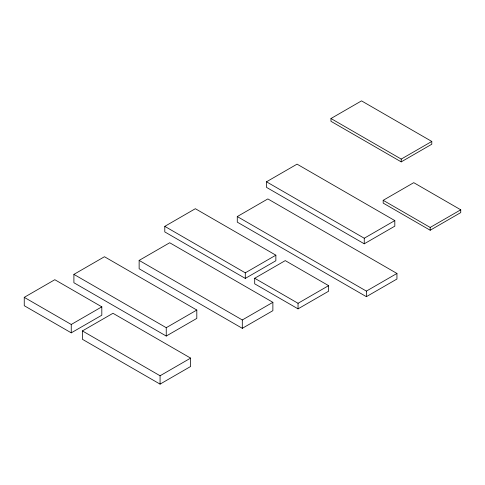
<?xml version="1.0" encoding="UTF-8"?>
<svg xmlns="http://www.w3.org/2000/svg" width="485" height="485" viewBox="0 0 485 485"><rect width="100%" height="100%" fill="white"/><g stroke="black" fill="none" stroke-linecap="round" stroke-linejoin="round"><path stroke-width="0.73" d="M330.964 118.522L361.525 100.874L431.789 141.444L431.789 144.227L401.222 161.875L330.964 121.305L330.964 118.522L401.222 159.086L431.789 141.444M24.25 297.347L54.811 279.706L101.814 306.841L101.814 315.201L71.253 332.843L24.25 305.708L24.25 297.347L71.253 324.483L101.814 306.841M73.902 274.377L104.463 256.729L196.807 310.042L196.807 318.403L166.246 336.044L73.902 282.737L73.902 274.377L166.246 327.69L196.807 310.042M164.791 226.356L195.352 208.708L275.856 255.189L275.856 260.76L245.295 278.408L164.791 231.927L164.791 226.356L245.295 272.837L275.856 255.189M266.495 181.796L297.056 164.148L394.814 220.59L394.814 226.162L364.253 243.803L266.495 187.368L266.495 181.796L364.253 238.232L394.814 220.59M139.14 260.403L169.702 242.755L272.873 302.319L272.873 310.679L242.306 328.321L139.14 268.763L139.14 260.403L242.306 319.967L272.873 302.319M237.28 216.565L267.841 198.923L396.942 273.455L396.942 279.033L366.381 296.674L237.28 222.142L237.28 216.565L366.381 291.103L396.942 273.455M82.408 330.928L112.969 313.286L190.635 358.118L190.635 366.478L160.074 384.126L82.408 339.288L82.408 330.928L160.074 375.766L190.635 358.118M383.186 200.311L413.747 182.669L460.75 209.805L460.75 212.588L430.189 230.236L383.186 203.1L383.186 200.311L430.189 227.447L460.75 209.805M254.692 278.263L285.253 260.615L328.606 285.647L328.606 291.218L298.045 308.86L254.692 283.834L254.692 278.263L298.045 303.289L328.606 285.647M430.189 227.447L430.189 230.236M401.222 159.086L401.222 161.875M366.381 291.103L366.381 296.674M364.253 238.232L364.253 243.803M298.045 303.289L298.045 308.86M245.295 272.837L245.295 278.408M242.306 319.967L242.306 328.321M166.246 327.69L166.246 336.044M160.074 375.766L160.074 384.126M71.253 324.483L71.253 332.843"/></g></svg>
